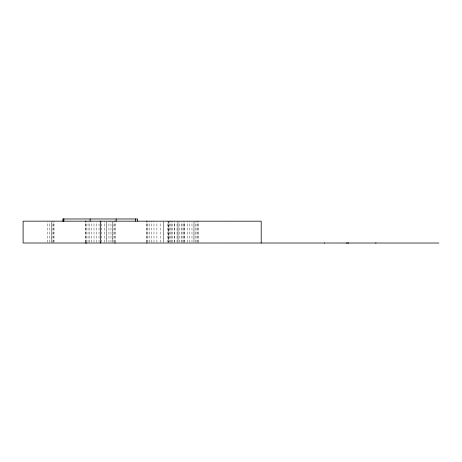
<?xml version="1.0" encoding="UTF-8"?>
<svg xmlns="http://www.w3.org/2000/svg" width="462" height="462" viewBox="0 0 462 462"><rect width="100%" height="100%" fill="white"/><g stroke="black" fill="none" stroke-linecap="round" stroke-linejoin="round"><path stroke-width="0.35" stroke-dasharray="2.31 1.73" d="M47.609 242.296L47.598 221.858M49.832 242.296L49.821 221.858M51.611 242.296L51.617 221.858L51.623 242.296M52.939 242.296L52.939 221.159M53.736 242.296L53.725 221.858M54.008 242.296L54.008 221.159M85.383 242.302L85.372 221.159M85.84 242.302L85.828 221.159M86.735 242.302L86.723 221.159M88.046 242.302L88.046 221.165M89.726 242.302L89.715 221.864M91.73 242.302L91.719 221.864M94 242.302L93.988 221.864M96.46 242.302L96.448 221.864M99.035 242.302L99.041 221.165M101.652 242.302L101.64 221.159M104.233 242.302L104.233 221.165M106.682 221.864L106.676 242.302L106.693 221.87M108.957 242.307L108.945 221.159M110.967 242.307L110.967 221.165M112.636 221.864L112.636 242.302L112.647 221.87M113.958 242.307L113.947 221.165M114.853 242.307L114.842 221.165M115.304 242.307L115.292 221.165M146.679 242.307L146.673 221.87M146.991 242.307L146.985 221.165M147.904 242.307L147.904 221.87M149.405 242.307L149.399 221.165M151.444 242.307L151.449 221.171M153.967 242.307L153.973 221.171M156.901 242.307L156.901 221.875M160.164 242.307L160.158 221.875M167.302 242.313L167.296 221.171M168.405 242.313L168.399 221.875M169.756 242.313L169.75 221.171M170.969 242.313L170.963 221.171M171.067 242.313L171.055 221.171M172.748 242.313L172.742 221.171M174.572 242.313L174.567 221.875M174.752 242.313L174.746 221.171M177.021 242.313L177.021 221.171M179.481 242.313L179.481 221.171M181.168 242.313L181.162 221.875M182.057 242.313L182.051 221.875M183.963 242.313L183.968 221.171M183.968 242.313L183.974 221.875M184.679 242.313L184.667 221.875M187.254 242.313L187.243 221.171M189.715 242.313L189.709 221.171M191.978 242.313L191.973 221.875M195.669 242.313L195.663 221.171M196.979 242.313L196.968 221.171M197.875 242.313L197.863 221.171M198.325 242.313L198.331 221.177M163.658 221.875L163.658 242.307L163.663 221.875M168.849 221.171L168.849 242.307L168.861 221.171M177.997 221.875L177.997 242.313L178.003 221.875M193.976 221.875L193.976 242.313L193.988 221.881"/><path stroke-width="0.69" d="M100.346 243.006L100.352 221.165M261.203 243.029L261.197 221.183L23.1 221.154L23.112 243L438.9 243.029M85.389 221.165L85.84 221.165M85.383 243.006L86.717 243M114.836 243.006L115.292 243.006M346.102 243.018L346.558 243.018M347.441 243.012L348.752 243.012M375.56 243.018L376.022 243.018M146.673 221.165L146.985 221.165M324.37 243.012L324.676 243.012M146.673 243.012L146.98 243.012M137.589 221.159L137.589 218.971L62.884 218.971L62.884 221.159M135.389 218.971L135.389 221.159M116.153 218.971L116.153 221.159M90.13 218.971L90.13 221.159M63.86 218.971L63.86 221.159M63.277 218.971L63.277 221.159"/></g></svg>
